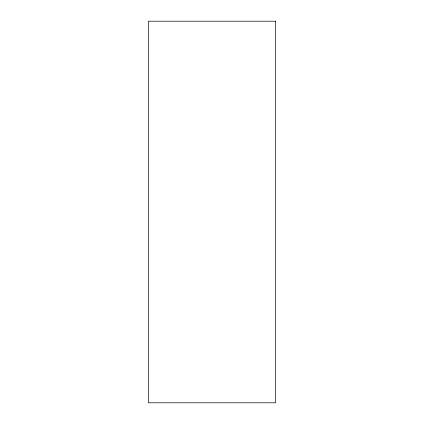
<?xml version="1.0" encoding="UTF-8"?>
<svg xmlns="http://www.w3.org/2000/svg" width="424" height="424" viewBox="0 0 424 424"><rect width="100%" height="100%" fill="white"/><g stroke="black" fill="none" stroke-linecap="round" stroke-linejoin="round"><path stroke-width="0.64" d="M275.6 21.2L148.4 21.2L148.4 402.8L275.6 402.8L275.6 21.2"/></g></svg>
